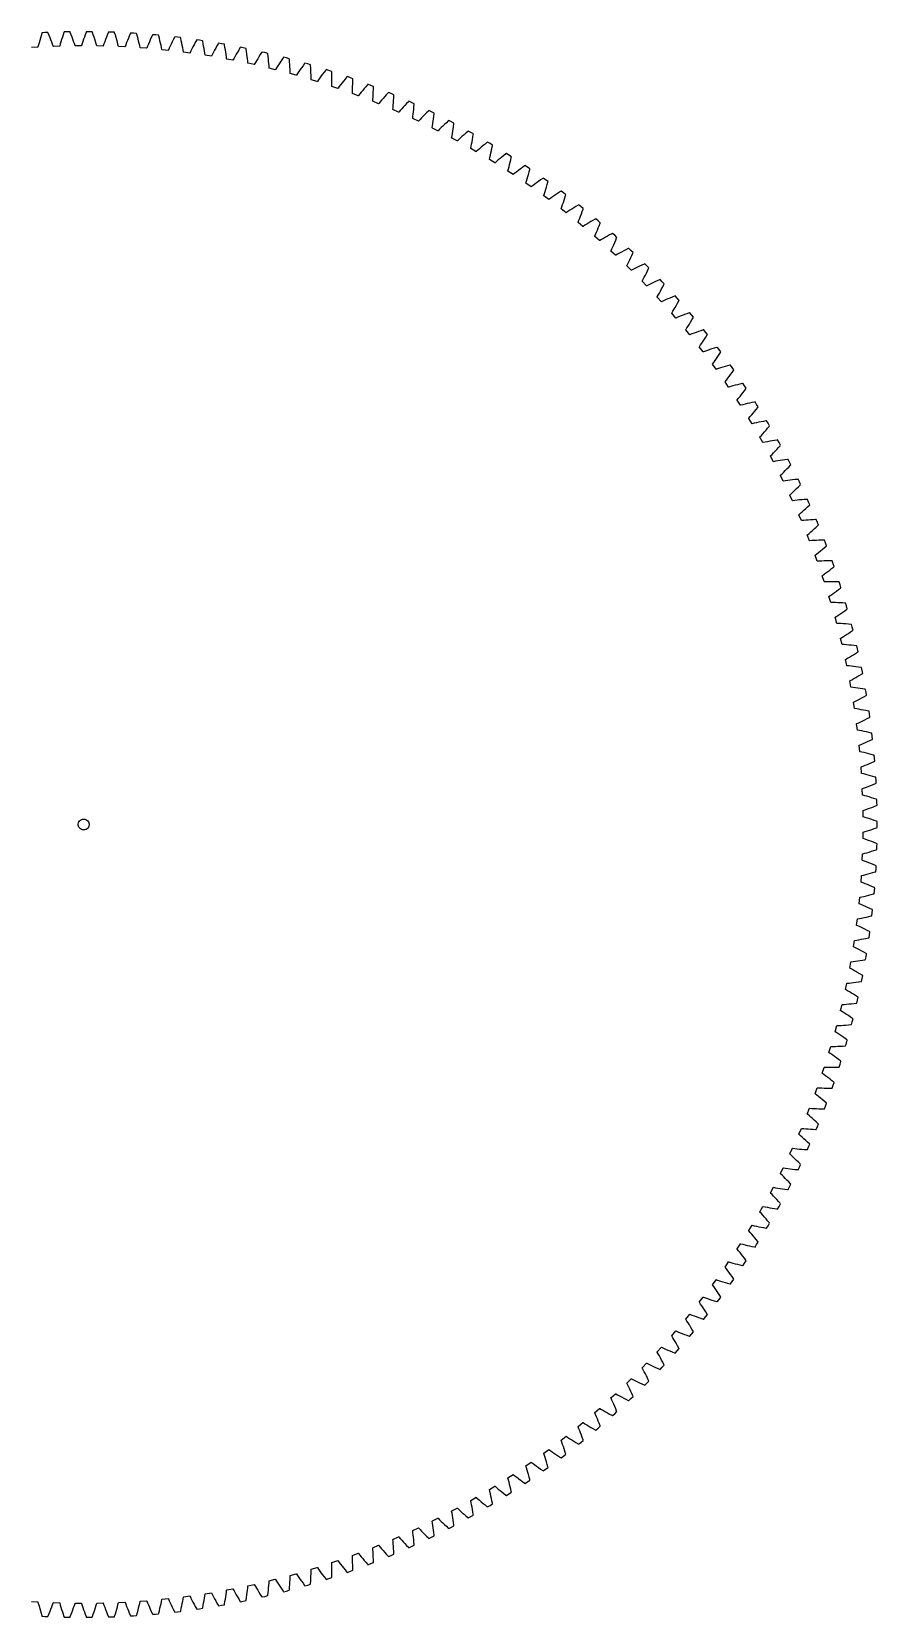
# Model space of a CAD drawing. Extents: x -21 to 595, y -289 to 289.
# Drawn here: x 287 to 595, y -289 to 289 of the extents above; entities that cross this region are included whole.
import ezdxf

# ---------------------------------------------------------------- set-up
doc = ezdxf.new("R2010")
doc.units = 0
doc.header["$MEASUREMENT"] = 0
doc.layers.add('OpenJsCad', color=7, linetype='CONTINUOUS')

msp = doc.modelspace()

# ---------------------------------------------------------------- linework, layer by layer
at = {"layer": 'OpenJsCad'}
msp.add_lwpolyline([(286.62, -283.25), (288.89, -283.39), (288.91, -283.42), (288.93, -283.47), (289.12, -284.21), (289.33, -285), (289.55, -285.82), (289.79, -286.66), (290.04, -287.51), (290.31, -288.39), (290.38, -288.61), (291.46, -288.68), (292.54, -288.72), (292.64, -288.5), (292.99, -287.66), (293.32, -286.83), (293.64, -286.02), (293.94, -285.23), (294.22, -284.46), (294.48, -283.74), (294.51, -283.69), (294.53, -283.67), (296.81, -283.75), (296.83, -283.77), (296.85, -283.82), (297.06, -284.56), (297.29, -285.35), (297.54, -286.16), (297.8, -286.98), (298.07, -287.83), (298.36, -288.7), (298.44, -288.92), (299.52, -288.96), (300.61, -288.97), (300.7, -288.75), (301.02, -287.89), (301.33, -287.06), (301.63, -286.24), (301.91, -285.44), (302.17, -284.67), (302.41, -283.94), (302.43, -283.89), (302.46, -283.87), (304.73, -283.88), (304.76, -283.91), (304.78, -283.96), (305.01, -284.69), (305.26, -285.47), (305.53, -286.27), (305.81, -287.09), (306.11, -287.93), (306.43, -288.79), (306.51, -289.01), (307.6, -289.02), (308.68, -289), (308.76, -288.77), (309.06, -287.91), (309.35, -287.07), (309.62, -286.24), (309.88, -285.43), (310.12, -284.65), (310.34, -283.92), (310.36, -283.87), (310.38, -283.84), (312.66, -283.8), (312.69, -283.82), (312.71, -283.87), (312.96, -284.59), (313.23, -285.36), (313.52, -286.16), (313.83, -286.97), (314.15, -287.8), (314.49, -288.65), (314.58, -288.87), (315.66, -288.85), (316.75, -288.8), (316.82, -288.57), (317.1, -287.7), (317.36, -286.85), (317.61, -286.02), (317.85, -285.2), (318.07, -284.41), (318.26, -283.67), (318.29, -283.62), (318.31, -283.6), (320.58, -283.49), (320.61, -283.51), (320.63, -283.56), (320.9, -284.27), (321.2, -285.04), (321.51, -285.82), (321.84, -286.63), (322.18, -287.45), (322.55, -288.29), (322.64, -288.51), (323.73, -288.46), (324.81, -288.37), (324.87, -288.15), (325.13, -287.27), (325.37, -286.41), (325.59, -285.57), (325.8, -284.75), (326, -283.95), (326.18, -283.21), (326.2, -283.16), (326.22, -283.13), (328.49, -282.96), (328.52, -282.98), (328.54, -283.03), (328.83, -283.73), (329.15, -284.49), (329.49, -285.27), (329.84, -286.06), (330.2, -286.88), (330.59, -287.71), (330.69, -287.92), (331.77, -287.84), (332.85, -287.72), (332.91, -287.5), (333.14, -286.61), (333.36, -285.74), (333.56, -284.9), (333.75, -284.07), (333.92, -283.27), (334.08, -282.52), (334.1, -282.47), (334.12, -282.45), (336.38, -282.21), (336.41, -282.23), (336.44, -282.27), (336.75, -282.97), (337.09, -283.72), (337.44, -284.49), (337.81, -285.27), (338.2, -286.08), (338.61, -286.9), (338.72, -287.11), (339.8, -286.99), (340.87, -286.85), (340.93, -286.62), (341.13, -285.73), (341.32, -284.86), (341.5, -284.01), (341.67, -283.18), (341.82, -282.37), (341.96, -281.62), (341.97, -281.57), (341.99, -281.54), (344.25, -281.24), (344.28, -281.26), (344.31, -281.3), (344.64, -281.99), (345, -282.73), (345.37, -283.49), (345.77, -284.26), (346.18, -285.05), (346.61, -285.86), (346.72, -286.07), (347.8, -285.92), (348.87, -285.75), (348.92, -285.52), (349.1, -284.62), (349.26, -283.75), (349.42, -282.89), (349.56, -282.06), (349.69, -281.25), (349.81, -280.49), (349.82, -280.44), (349.84, -280.41), (352.09, -280.05), (352.12, -280.07), (352.15, -280.11), (352.49, -280.79), (352.87, -281.52), (353.27, -282.27), (353.69, -283.03), (354.12, -283.81), (354.58, -284.6), (354.7, -284.81), (355.77, -284.63), (356.83, -284.43), (356.87, -284.2), (357.03, -283.3), (357.17, -282.42), (357.3, -281.56), (357.42, -280.72), (357.53, -279.91), (357.62, -279.15), (357.63, -279.09), (357.65, -279.07), (359.89, -278.64), (359.92, -278.66), (359.95, -278.7), (360.32, -279.37), (360.72, -280.09), (361.14, -280.83), (361.57, -281.58), (362.03, -282.34), (362.5, -283.13), (362.63, -283.33), (363.69, -283.12), (364.75, -282.89), (364.79, -282.66), (364.92, -281.75), (365.04, -280.87), (365.14, -280), (365.24, -279.16), (365.32, -278.35), (365.39, -277.58), (365.41, -277.53), (365.43, -277.5), (367.65, -277.02), (367.68, -277.03), (367.71, -277.08), (368.1, -277.74), (368.52, -278.44), (368.95, -279.16), (369.41, -279.9), (369.89, -280.66), (370.39, -281.43), (370.52, -281.62), (371.58, -281.39), (372.63, -281.13), (372.66, -280.89), (372.76, -279.98), (372.85, -279.1), (372.94, -278.23), (373.01, -277.39), (373.07, -276.57), (373.12, -275.81), (373.13, -275.75), (373.15, -275.73), (375.36, -275.17), (375.39, -275.19), (375.42, -275.23), (375.83, -275.88), (376.27, -276.58), (376.72, -277.29), (377.2, -278.01), (377.7, -278.75), (378.22, -279.51), (378.35, -279.7), (379.41, -279.44), (380.45, -279.14), (380.48, -278.91), (380.55, -278), (380.62, -277.11), (380.68, -276.24), (380.73, -275.4), (380.77, -274.58), (380.8, -273.81), (380.81, -273.76), (380.82, -273.73), (383.02, -273.12), (383.05, -273.13), (383.08, -273.17), (383.5, -273.81), (383.96, -274.5), (384.44, -275.19), (384.94, -275.9), (385.46, -276.63), (386, -277.37), (386.14, -277.56), (387.18, -277.27), (388.22, -276.95), (388.23, -276.71), (388.29, -275.8), (388.33, -274.91), (388.36, -274.04), (388.39, -273.19), (388.4, -272.37), (388.41, -271.61), (388.42, -271.55), (388.44, -271.52), (390.61, -270.85), (390.64, -270.87), (390.68, -270.9), (391.12, -271.53), (391.59, -272.2), (392.09, -272.88), (392.61, -273.58), (393.15, -274.29), (393.71, -275.02), (393.85, -275.2), (394.89, -274.88), (395.92, -274.53), (395.93, -274.29), (395.95, -273.38), (395.97, -272.49), (395.98, -271.62), (395.98, -270.77), (395.98, -269.95), (395.96, -269.19), (395.97, -269.13), (395.99, -269.1), (398.14, -268.37), (398.17, -268.38), (398.21, -268.42), (398.67, -269.04), (399.16, -269.69), (399.68, -270.36), (400.22, -271.04), (400.77, -271.74), (401.35, -272.45), (401.5, -272.63), (402.53, -272.28), (403.55, -271.9), (403.55, -271.66), (403.55, -270.75), (403.55, -269.86), (403.53, -268.99), (403.51, -268.14), (403.48, -267.32), (403.44, -266.56), (403.45, -266.5), (403.46, -266.47), (405.6, -265.68), (405.63, -265.69), (405.67, -265.73), (406.14, -266.33), (406.66, -266.97), (407.19, -267.63), (407.75, -268.29), (408.32, -268.97), (408.92, -269.67), (409.08, -269.84), (410.1, -269.47), (411.1, -269.06), (411.1, -268.82), (411.07, -267.91), (411.04, -267.02), (411, -266.15), (410.96, -265.3), (410.9, -264.48), (410.85, -263.72), (410.85, -263.67), (410.87, -263.64), (412.98, -262.78), (413.01, -262.8), (413.05, -262.83), (413.54, -263.42), (414.07, -264.05), (414.62, -264.69), (415.2, -265.34), (415.79, -266), (416.41, -266.68), (416.57, -266.85), (417.58, -266.44), (418.57, -266.01), (418.56, -265.77), (418.51, -264.86), (418.46, -263.97), (418.39, -263.1), (418.32, -262.26), (418.25, -261.44), (418.17, -260.68), (418.17, -260.63), (418.19, -260.6), (420.27, -259.68), (420.3, -259.7), (420.34, -259.73), (420.85, -260.3), (421.4, -260.91), (421.97, -261.54), (422.56, -262.17), (423.18, -262.82), (423.82, -263.48), (423.98, -263.65), (424.98, -263.21), (425.96, -262.75), (425.94, -262.51), (425.86, -261.6), (425.78, -260.71), (425.7, -259.85), (425.6, -259.01), (425.5, -258.19), (425.41, -257.43), (425.41, -257.38), (425.42, -257.35), (427.48, -256.38), (427.51, -256.39), (427.55, -256.42), (428.07, -256.98), (428.64, -257.58), (429.23, -258.19), (429.84, -258.8), (430.47, -259.43), (431.13, -260.07), (431.3, -260.24), (432.28, -259.77), (433.25, -259.29), (433.22, -259.05), (433.12, -258.14), (433.02, -257.25), (432.9, -256.39), (432.79, -255.56), (432.67, -254.74), (432.55, -253.99), (432.55, -253.93), (432.56, -253.9), (434.59, -252.88), (434.62, -252.89), (434.66, -252.92), (435.2, -253.46), (435.78, -254.04), (436.39, -254.63), (437.02, -255.23), (437.67, -255.85), (438.34, -256.47), (438.51, -256.62), (439.48, -256.14), (440.44, -255.62), (440.41, -255.39), (440.28, -254.48), (440.15, -253.6), (440.01, -252.74), (439.87, -251.9), (439.73, -251.1), (439.59, -250.34), (439.59, -250.29), (439.6, -250.26), (441.6, -249.18), (441.63, -249.18), (441.68, -249.22), (442.23, -249.74), (442.83, -250.31), (443.45, -250.88), (444.09, -251.46), (444.76, -252.06), (445.45, -252.66), (445.63, -252.81), (446.58, -252.3), (447.52, -251.75), (447.48, -251.52), (447.33, -250.62), (447.18, -249.74), (447.02, -248.89), (446.85, -248.06), (446.69, -247.25), (446.53, -246.5), (446.52, -246.45), (446.53, -246.42), (448.5, -245.28), (448.54, -245.29), (448.58, -245.32), (449.15, -245.83), (449.76, -246.38), (450.4, -246.93), (451.06, -247.5), (451.74, -248.07), (452.45, -248.66), (452.63, -248.8), (453.57, -248.26), (454.5, -247.69), (454.45, -247.46), (454.28, -246.56), (454.1, -245.69), (453.91, -244.84), (453.73, -244.02), (453.54, -243.22), (453.36, -242.47), (453.35, -242.42), (453.36, -242.39), (455.3, -241.19), (455.33, -241.2), (455.38, -241.23), (455.96, -241.73), (456.59, -242.26), (457.24, -242.79), (457.91, -243.34), (458.61, -243.9), (459.33, -244.46), (459.52, -244.6), (460.45, -244.03), (461.35, -243.44), (461.3, -243.21), (461.1, -242.31), (460.9, -241.45), (460.69, -240.6), (460.48, -239.78), (460.27, -238.99), (460.07, -238.25), (460.06, -238.2), (460.07, -238.17), (461.97, -236.92), (462.01, -236.93), (462.05, -236.95), (462.65, -237.43), (463.29, -237.95), (463.96, -238.46), (464.65, -238.99), (465.36, -239.53), (466.1, -240.07), (466.29, -240.21), (467.2, -239.61), (468.09, -238.99), (468.03, -238.76), (467.81, -237.88), (467.58, -237.02), (467.35, -236.18), (467.12, -235.37), (466.88, -234.58), (466.66, -233.85), (466.65, -233.79), (466.66, -233.76), (468.53, -232.46), (468.56, -232.47), (468.61, -232.49), (469.22, -232.96), (469.87, -233.45), (470.55, -233.95), (471.26, -234.46), (471.99, -234.97), (472.74, -235.49), (472.93, -235.63), (473.83, -235.01), (474.7, -234.36), (474.64, -234.14), (474.39, -233.26), (474.13, -232.4), (473.88, -231.57), (473.62, -230.76), (473.37, -229.98), (473.13, -229.26), (473.12, -229.2), (473.12, -229.17), (474.96, -227.82), (474.99, -227.82), (475.04, -227.85), (475.66, -228.3), (476.33, -228.77), (477.02, -229.25), (477.74, -229.74), (478.48, -230.23), (479.25, -230.73), (479.45, -230.86), (480.32, -230.22), (481.18, -229.55), (481.11, -229.32), (480.83, -228.45), (480.56, -227.6), (480.28, -226.78), (480, -225.98), (479.73, -225.21), (479.46, -224.49), (479.45, -224.44), (479.46, -224.4), (481.25, -223), (481.28, -223), (481.33, -223.03), (481.96, -223.46), (482.65, -223.91), (483.36, -224.38), (484.09, -224.84), (484.84, -225.32), (485.62, -225.8), (485.83, -225.92), (486.68, -225.25), (487.52, -224.56), (487.44, -224.33), (487.14, -223.47), (486.84, -222.63), (486.54, -221.81), (486.24, -221.02), (485.95, -220.26), (485.66, -219.55), (485.65, -219.49), (485.65, -219.46), (487.41, -218.01), (487.44, -218.01), (487.49, -218.03), (488.14, -218.45), (488.83, -218.88), (489.55, -219.32), (490.3, -219.77), (491.07, -220.22), (491.86, -220.68), (492.06, -220.8), (492.9, -220.1), (493.72, -219.39), (493.64, -219.17), (493.31, -218.31), (492.99, -217.48), (492.67, -216.67), (492.35, -215.89), (492.03, -215.13), (491.72, -214.43), (491.71, -214.38), (491.71, -214.35), (493.42, -212.85), (493.46, -212.85), (493.51, -212.87), (494.16, -213.26), (494.87, -213.68), (495.6, -214.1), (496.36, -214.53), (497.14, -214.96), (497.95, -215.39), (498.16, -215.5), (498.97, -214.79), (499.77, -214.05), (499.68, -213.83), (499.33, -212.98), (498.99, -212.16), (498.64, -211.37), (498.3, -210.59), (497.96, -209.84), (497.64, -209.15), (497.62, -209.1), (497.62, -209.07), (499.29, -207.52), (499.33, -207.52), (499.38, -207.54), (500.04, -207.91), (500.76, -208.31), (501.51, -208.71), (502.28, -209.12), (503.07, -209.53), (503.89, -209.94), (504.1, -210.04), (504.9, -209.3), (505.67, -208.54), (505.58, -208.33), (505.21, -207.49), (504.84, -206.68), (504.47, -205.89), (504.11, -205.13), (503.74, -204.39), (503.4, -203.71), (503.39, -203.66), (503.39, -203.62), (505.01, -202.03), (505.05, -202.03), (505.1, -202.05), (505.77, -202.4), (506.5, -202.78), (507.26, -203.16), (508.04, -203.54), (508.84, -203.93), (509.67, -204.32), (509.89, -204.42), (510.66, -203.66), (511.42, -202.88), (511.32, -202.66), (510.92, -201.84), (510.53, -201.04), (510.14, -200.26), (509.76, -199.51), (509.37, -198.78), (509.01, -198.1), (508.99, -198.05), (508.99, -198.02), (510.58, -196.38), (510.61, -196.38), (510.66, -196.4), (511.35, -196.74), (512.09, -197.09), (512.85, -197.45), (513.64, -197.81), (514.46, -198.17), (515.3, -198.54), (515.51, -198.63), (516.27, -197.85), (517, -197.05), (516.89, -196.84), (516.48, -196.02), (516.06, -195.23), (515.65, -194.47), (515.25, -193.73), (514.85, -193.01), (514.46, -192.35), (514.45, -192.3), (514.44, -192.26), (515.98, -190.58), (516.01, -190.58), (516.06, -190.59), (516.76, -190.91), (517.51, -191.25), (518.29, -191.59), (519.09, -191.92), (519.91, -192.27), (520.76, -192.61), (520.98, -192.69), (521.71, -191.89), (522.42, -191.07), (522.31, -190.86), (521.87, -190.06), (521.43, -189.28), (521, -188.53), (520.57, -187.8), (520.15, -187.09), (519.75, -186.44), (519.73, -186.39), (519.73, -186.36), (521.22, -184.63), (521.25, -184.63), (521.3, -184.64), (522.01, -184.94), (522.77, -185.26), (523.55, -185.57), (524.36, -185.89), (525.19, -186.21), (526.05, -186.52), (526.27, -186.6), (526.98, -185.78), (527.67, -184.94), (527.55, -184.74), (527.09, -183.95), (526.63, -183.18), (526.18, -182.44), (525.73, -181.72), (525.29, -181.03), (524.88, -180.39), (524.85, -180.34), (524.85, -180.3), (526.29, -178.54), (526.32, -178.54), (526.38, -178.55), (527.09, -178.83), (527.86, -179.12), (528.65, -179.41), (529.47, -179.71), (530.31, -180), (531.18, -180.29), (531.4, -180.37), (532.08, -179.53), (532.75, -178.67), (532.62, -178.47), (532.14, -177.69), (531.66, -176.94), (531.19, -176.21), (530.72, -175.5), (530.26, -174.82), (529.83, -174.19), (529.8, -174.14), (529.8, -174.11), (531.19, -172.31), (531.22, -172.3), (531.27, -172.31), (531.99, -172.57), (532.77, -172.84), (533.57, -173.11), (534.4, -173.39), (535.25, -173.66), (536.12, -173.93), (536.35, -173.99), (537.01, -173.13), (537.65, -172.26), (537.52, -172.06), (537.01, -171.29), (536.51, -170.56), (536.02, -169.84), (535.53, -169.15), (535.06, -168.48), (534.6, -167.86), (534.58, -167.82), (534.57, -167.78), (535.91, -165.94), (535.95, -165.93), (536, -165.94), (536.73, -166.18), (537.51, -166.43), (538.32, -166.68), (539.15, -166.93), (540.01, -167.18), (540.89, -167.42), (541.12, -167.48), (541.75, -166.6), (542.37, -165.71), (542.23, -165.51), (541.71, -164.77), (541.19, -164.04), (540.67, -163.34), (540.17, -162.66), (539.67, -162.01), (539.2, -161.4), (539.17, -161.36), (539.17, -161.32), (540.46, -159.44), (540.49, -159.44), (540.54, -159.45), (541.28, -159.66), (542.06, -159.89), (542.88, -160.12), (543.72, -160.34), (544.58, -160.56), (545.47, -160.79), (545.7, -160.84), (546.31, -159.94), (546.9, -159.03), (546.76, -158.84), (546.21, -158.11), (545.67, -157.4), (545.14, -156.71), (544.62, -156.05), (544.1, -155.41), (543.62, -154.82), (543.59, -154.77), (543.58, -154.74), (544.82, -152.82), (544.85, -152.82), (544.9, -152.82), (545.64, -153.02), (546.44, -153.23), (547.26, -153.43), (548.1, -153.63), (548.97, -153.83), (549.87, -154.02), (550.1, -154.07), (550.68, -153.16), (551.25, -152.23), (551.1, -152.05), (550.54, -151.33), (549.98, -150.63), (549.42, -149.96), (548.88, -149.31), (548.35, -148.69), (547.85, -148.11), (547.82, -148.07), (547.81, -148.03), (548.99, -146.08), (549.02, -146.08), (549.08, -146.08), (549.82, -146.26), (550.62, -146.44), (551.45, -146.62), (552.3, -146.8), (553.17, -146.97), (554.07, -147.14), (554.3, -147.18), (554.87, -146.26), (555.4, -145.31), (555.25, -145.13), (554.66, -144.43), (554.09, -143.75), (553.52, -143.09), (552.96, -142.46), (552.41, -141.85), (551.89, -141.29), (551.86, -141.24), (551.85, -141.21), (552.97, -139.23), (553.01, -139.22), (553.06, -139.23), (553.81, -139.38), (554.61, -139.54), (555.45, -139.7), (556.3, -139.85), (557.18, -140), (558.08, -140.15), (558.32, -140.18), (558.85, -139.24), (559.36, -138.28), (559.21, -138.1), (558.6, -137.42), (558, -136.76), (557.42, -136.12), (556.84, -135.5), (556.27, -134.9), (555.74, -134.36), (555.71, -134.31), (555.7, -134.28), (556.77, -132.27), (556.8, -132.26), (556.85, -132.26), (557.6, -132.4), (558.41, -132.53), (559.25, -132.67), (560.11, -132.8), (560.99, -132.92), (561.9, -133.04), (562.13, -133.07), (562.64, -132.11), (563.12, -131.14), (562.96, -130.97), (562.34, -130.3), (561.72, -129.65), (561.12, -129.03), (560.52, -128.43), (559.94, -127.85), (559.39, -127.32), (559.36, -127.28), (559.35, -127.24), (560.36, -125.2), (560.39, -125.19), (560.45, -125.19), (561.2, -125.31), (562.02, -125.42), (562.85, -125.53), (563.72, -125.64), (564.6, -125.74), (565.51, -125.83), (565.75, -125.86), (566.23, -124.88), (566.69, -123.9), (566.52, -123.73), (565.88, -123.08), (565.24, -122.45), (564.62, -121.85), (564.01, -121.26), (563.41, -120.7), (562.85, -120.18), (562.81, -120.14), (562.8, -120.11), (563.76, -118.04), (563.79, -118.03), (563.84, -118.03), (564.6, -118.12), (565.42, -118.21), (566.26, -118.3), (567.12, -118.38), (568.01, -118.46), (568.93, -118.53), (569.16, -118.54), (569.62, -117.56), (570.04, -116.56), (569.87, -116.4), (569.21, -115.76), (568.56, -115.15), (567.92, -114.57), (567.29, -114), (566.68, -113.45), (566.1, -112.95), (566.07, -112.91), (566.06, -112.88), (566.95, -110.79), (566.98, -110.77), (567.04, -110.77), (567.8, -110.84), (568.62, -110.91), (569.46, -110.98), (570.33, -111.03), (571.22, -111.08), (572.13, -111.13), (572.37, -111.14), (572.79, -110.14), (573.19, -109.13), (573.02, -108.97), (572.34, -108.36), (571.67, -107.77), (571.02, -107.2), (570.38, -106.65), (569.75, -106.12), (569.15, -105.63), (569.12, -105.59), (569.11, -105.56), (569.94, -103.45), (569.97, -103.43), (570.03, -103.43), (570.79, -103.48), (571.61, -103.52), (572.46, -103.56), (573.32, -103.6), (574.22, -103.62), (575.13, -103.64), (575.37, -103.64), (575.77, -102.63), (576.14, -101.62), (575.96, -101.46), (575.26, -100.87), (574.58, -100.29), (573.91, -99.74), (573.25, -99.21), (572.61, -98.7), (572, -98.23), (571.96, -98.19), (571.95, -98.16), (572.73, -96.02), (572.76, -96.01), (572.81, -96), (573.58, -96.03), (574.4, -96.06), (575.24, -96.07), (576.11, -96.08), (577, -96.08), (577.92, -96.07), (578.16, -96.07), (578.53, -95.05), (578.87, -94.02), (578.69, -93.87), (577.97, -93.3), (577.27, -92.74), (576.59, -92.21), (575.92, -91.7), (575.26, -91.21), (574.64, -90.76), (574.6, -90.72), (574.59, -90.69), (575.31, -88.53), (575.34, -88.51), (575.39, -88.5), (576.15, -88.51), (576.98, -88.51), (577.82, -88.51), (578.69, -88.49), (579.58, -88.47), (580.5, -88.43), (580.73, -88.42), (581.07, -87.39), (581.39, -86.35), (581.2, -86.21), (580.47, -85.65), (579.76, -85.12), (579.06, -84.61), (578.37, -84.11), (577.7, -83.64), (577.07, -83.21), (577.03, -83.17), (577.01, -83.14), (577.67, -80.96), (577.7, -80.94), (577.75, -80.94), (578.52, -80.92), (579.34, -80.9), (580.19, -80.87), (581.05, -80.83), (581.94, -80.78), (582.86, -80.72), (583.09, -80.71), (583.41, -79.67), (583.69, -78.62), (583.5, -78.48), (582.76, -77.95), (582.03, -77.43), (581.31, -76.94), (580.61, -76.47), (579.93, -76.01), (579.29, -75.59), (579.25, -75.56), (579.23, -75.53), (579.83, -73.33), (579.86, -73.32), (579.91, -73.31), (580.67, -73.27), (581.49, -73.22), (582.34, -73.17), (583.2, -73.11), (584.09, -73.03), (585, -72.95), (585.24, -72.92), (585.52, -71.88), (585.78, -70.82), (585.58, -70.69), (584.83, -70.18), (584.08, -69.68), (583.35, -69.21), (582.64, -68.76), (581.94, -68.32), (581.29, -67.92), (581.25, -67.89), (581.23, -67.86), (581.77, -65.65), (581.8, -65.63), (581.85, -65.62), (582.61, -65.56), (583.43, -65.49), (584.27, -65.41), (585.14, -65.33), (586.02, -65.23), (586.93, -65.12), (587.17, -65.09), (587.42, -64.03), (587.65, -62.97), (587.45, -62.84), (586.68, -62.35), (585.92, -61.88), (585.18, -61.43), (584.45, -60.99), (583.74, -60.58), (583.08, -60.2), (583.04, -60.16), (583.02, -60.14), (583.49, -57.91), (583.52, -57.89), (583.57, -57.88), (584.33, -57.8), (585.15, -57.71), (585.99, -57.61), (586.85, -57.5), (587.73, -57.37), (588.64, -57.24), (588.87, -57.2), (589.1, -56.14), (589.29, -55.07), (589.09, -54.95), (588.31, -54.48), (587.54, -54.03), (586.78, -53.6), (586.05, -53.18), (585.33, -52.79), (584.65, -52.43), (584.61, -52.39), (584.59, -52.37), (585, -50.13), (585.03, -50.11), (585.08, -50.09), (585.84, -49.99), (586.65, -49.88), (587.49, -49.76), (588.35, -49.62), (589.23, -49.47), (590.13, -49.31), (590.36, -49.27), (590.56, -48.2), (590.72, -47.13), (590.52, -47.01), (589.72, -46.56), (588.94, -46.13), (588.17, -45.72), (587.42, -45.33), (586.69, -44.96), (586.01, -44.61), (585.96, -44.58), (585.94, -44.56), (586.29, -42.3), (586.32, -42.28), (586.37, -42.27), (587.13, -42.15), (587.94, -42.01), (588.77, -41.86), (589.62, -41.7), (590.5, -41.53), (591.39, -41.35), (591.62, -41.3), (591.79, -40.22), (591.93, -39.15), (591.72, -39.04), (590.91, -38.61), (590.11, -38.2), (589.34, -37.82), (588.58, -37.44), (587.84, -37.09), (587.14, -36.77), (587.1, -36.74), (587.08, -36.71), (587.36, -34.45), (587.39, -34.43), (587.44, -34.41), (588.19, -34.27), (589, -34.11), (589.83, -33.94), (590.68, -33.76), (591.55, -33.56), (592.44, -33.35), (592.67, -33.29), (592.8, -32.22), (592.91, -31.14), (592.7, -31.03), (591.87, -30.63), (591.07, -30.24), (590.28, -29.88), (589.51, -29.53), (588.76, -29.19), (588.06, -28.89), (588.01, -28.86), (587.99, -28.84), (588.22, -26.57), (588.24, -26.55), (588.29, -26.53), (589.04, -26.37), (589.84, -26.19), (590.66, -25.99), (591.51, -25.78), (592.37, -25.56), (593.26, -25.33), (593.48, -25.26), (593.59, -24.19), (593.66, -23.1), (593.45, -23), (592.62, -22.62), (591.8, -22.26), (591.01, -21.92), (590.23, -21.59), (589.47, -21.28), (588.76, -20.99), (588.71, -20.96), (588.69, -20.94), (588.85, -18.67), (588.87, -18.64), (588.92, -18.62), (589.67, -18.44), (590.46, -18.24), (591.28, -18.02), (592.12, -17.79), (592.97, -17.54), (593.85, -17.29), (594.08, -17.22), (594.15, -16.13), (594.2, -15.05), (593.98, -14.96), (593.14, -14.6), (592.31, -14.26), (591.51, -13.94), (590.72, -13.63), (589.95, -13.34), (589.23, -13.08), (589.19, -13.05), (589.16, -13.03), (589.26, -10.75), (589.28, -10.73), (589.33, -10.71), (590.07, -10.5), (590.86, -10.28), (591.67, -10.04), (592.5, -9.78), (593.35, -9.51), (594.22, -9.23), (594.44, -9.15), (594.49, -8.07), (594.51, -6.99), (594.29, -6.9), (593.43, -6.57), (592.6, -6.25), (591.78, -5.95), (590.99, -5.66), (590.21, -5.39), (589.49, -5.15), (589.44, -5.13), (589.42, -5.1), (589.45, -2.83), (589.47, -2.8), (589.52, -2.78), (590.25, -2.55), (591.04, -2.31), (591.84, -2.04), (592.66, -1.77), (593.5, -1.47), (594.37, -1.17), (594.59, -1.09), (594.6, 0), (594.59, 1.09), (594.37, 1.17), (593.5, 1.47), (592.66, 1.77), (591.84, 2.04), (591.04, 2.31), (590.25, 2.55), (589.52, 2.78), (589.47, 2.8), (589.45, 2.83), (589.42, 5.1), (589.44, 5.13), (589.49, 5.15), (590.21, 5.39), (590.99, 5.66), (591.78, 5.95), (592.6, 6.25), (593.43, 6.57), (594.29, 6.9), (594.51, 6.99), (594.49, 8.07), (594.44, 9.15), (594.22, 9.23), (593.35, 9.51), (592.5, 9.78), (591.67, 10.04), (590.86, 10.28), (590.07, 10.5), (589.33, 10.71), (589.28, 10.73), (589.26, 10.75), (589.16, 13.03), (589.19, 13.05), (589.23, 13.08), (589.95, 13.34), (590.72, 13.63), (591.51, 13.94), (592.31, 14.26), (593.14, 14.6), (593.98, 14.96), (594.2, 15.05), (594.15, 16.13), (594.08, 17.22), (593.85, 17.29), (592.97, 17.54), (592.12, 17.79), (591.28, 18.02), (590.46, 18.24), (589.67, 18.44), (588.92, 18.62), (588.87, 18.64), (588.85, 18.67), (588.69, 20.94), (588.71, 20.96), (588.76, 20.99), (589.47, 21.28), (590.23, 21.59), (591.01, 21.92), (591.8, 22.26), (592.62, 22.62), (593.45, 23), (593.66, 23.1), (593.59, 24.19), (593.48, 25.26), (593.26, 25.33), (592.37, 25.56), (591.51, 25.78), (590.66, 25.99), (589.84, 26.19), (589.04, 26.37), (588.29, 26.53), (588.24, 26.55), (588.22, 26.57), (587.99, 28.84), (588.01, 28.86), (588.06, 28.89), (588.76, 29.19), (589.51, 29.53), (590.28, 29.88), (591.07, 30.24), (591.87, 30.63), (592.7, 31.03), (592.91, 31.14), (592.8, 32.22), (592.67, 33.29), (592.44, 33.35), (591.55, 33.56), (590.68, 33.76), (589.83, 33.94), (589, 34.11), (588.19, 34.27), (587.44, 34.41), (587.39, 34.43), (587.36, 34.45), (587.08, 36.71), (587.1, 36.74), (587.14, 36.77), (587.84, 37.09), (588.58, 37.44), (589.34, 37.82), (590.11, 38.2), (590.91, 38.61), (591.72, 39.04), (591.93, 39.15), (591.79, 40.22), (591.62, 41.3), (591.39, 41.35), (590.5, 41.53), (589.62, 41.7), (588.77, 41.86), (587.94, 42.01), (587.13, 42.15), (586.37, 42.27), (586.32, 42.28), (586.29, 42.3), (585.94, 44.56), (585.96, 44.58), (586.01, 44.61), (586.69, 44.96), (587.42, 45.33), (588.17, 45.72), (588.94, 46.13), (589.72, 46.56), (590.52, 47.01), (590.72, 47.13), (590.56, 48.2), (590.36, 49.27), (590.13, 49.31), (589.23, 49.47), (588.35, 49.62), (587.49, 49.76), (586.65, 49.88), (585.84, 49.99), (585.08, 50.09), (585.03, 50.11), (585, 50.13), (584.59, 52.37), (584.61, 52.39), (584.65, 52.43), (585.33, 52.79), (586.05, 53.18), (586.78, 53.6), (587.54, 54.03), (588.31, 54.48), (589.09, 54.95), (589.29, 55.07), (589.1, 56.14), (588.87, 57.2), (588.64, 57.24), (587.73, 57.37), (586.85, 57.5), (585.99, 57.61), (585.15, 57.71), (584.33, 57.8), (583.57, 57.88), (583.52, 57.89), (583.49, 57.91), (583.02, 60.14), (583.04, 60.16), (583.08, 60.2), (583.74, 60.58), (584.45, 60.99), (585.18, 61.43), (585.92, 61.88), (586.68, 62.35), (587.45, 62.84), (587.65, 62.97), (587.42, 64.03), (587.17, 65.09), (586.93, 65.12), (586.02, 65.23), (585.14, 65.33), (584.27, 65.41), (583.43, 65.49), (582.61, 65.56), (581.85, 65.62), (581.8, 65.63), (581.77, 65.65), (581.23, 67.86), (581.25, 67.89), (581.29, 67.92), (581.94, 68.32), (582.64, 68.76), (583.35, 69.21), (584.08, 69.68), (584.83, 70.18), (585.58, 70.69), (585.78, 70.82), (585.52, 71.88), (585.24, 72.92), (585, 72.95), (584.09, 73.03), (583.2, 73.11), (582.34, 73.17), (581.49, 73.22), (580.67, 73.27), (579.91, 73.31), (579.86, 73.32), (579.83, 73.33), (579.23, 75.53), (579.25, 75.56), (579.29, 75.59), (579.93, 76.01), (580.61, 76.47), (581.31, 76.94), (582.03, 77.43), (582.76, 77.95), (583.5, 78.48), (583.69, 78.62), (583.41, 79.67), (583.09, 80.71), (582.86, 80.72), (581.94, 80.78), (581.05, 80.83), (580.19, 80.87), (579.34, 80.9), (578.52, 80.92), (577.75, 80.94), (577.7, 80.94), (577.67, 80.96), (577.01, 83.14), (577.03, 83.17), (577.07, 83.21), (577.7, 83.64), (578.37, 84.11), (579.06, 84.61), (579.76, 85.12), (580.47, 85.65), (581.2, 86.21), (581.39, 86.35), (581.07, 87.39), (580.73, 88.42), (580.5, 88.43), (579.58, 88.47), (578.69, 88.49), (577.82, 88.51), (576.98, 88.51), (576.15, 88.51), (575.39, 88.5), (575.34, 88.51), (575.31, 88.53), (574.59, 90.69), (574.6, 90.72), (574.64, 90.76), (575.26, 91.21), (575.92, 91.7), (576.59, 92.21), (577.27, 92.74), (577.97, 93.3), (578.69, 93.87), (578.87, 94.02), (578.53, 95.05), (578.16, 96.07), (577.92, 96.07), (577, 96.08), (576.11, 96.08), (575.24, 96.07), (574.4, 96.06), (573.58, 96.03), (572.81, 96), (572.76, 96.01), (572.73, 96.02), (571.95, 98.16), (571.96, 98.19), (572, 98.23), (572.61, 98.7), (573.25, 99.21), (573.91, 99.74), (574.58, 100.29), (575.26, 100.87), (575.96, 101.46), (576.14, 101.62), (575.77, 102.63), (575.37, 103.64), (575.13, 103.64), (574.22, 103.62), (573.32, 103.6), (572.46, 103.56), (571.61, 103.52), (570.79, 103.48), (570.03, 103.43), (569.97, 103.43), (569.94, 103.45), (569.11, 105.56), (569.12, 105.59), (569.15, 105.63), (569.75, 106.12), (570.38, 106.65), (571.02, 107.2), (571.67, 107.77), (572.34, 108.36), (573.02, 108.97), (573.19, 109.13), (572.79, 110.14), (572.37, 111.14), (572.13, 111.13), (571.22, 111.08), (570.33, 111.03), (569.46, 110.98), (568.62, 110.91), (567.8, 110.84), (567.04, 110.77), (566.98, 110.77), (566.95, 110.79), (566.06, 112.88), (566.07, 112.91), (566.1, 112.95), (566.68, 113.45), (567.29, 114), (567.92, 114.57), (568.56, 115.15), (569.21, 115.76), (569.87, 116.4), (570.04, 116.56), (569.62, 117.56), (569.16, 118.54), (568.93, 118.53), (568.01, 118.46), (567.12, 118.38), (566.26, 118.3), (565.42, 118.21), (564.6, 118.12), (563.84, 118.03), (563.79, 118.03), (563.76, 118.04), (562.8, 120.11), (562.81, 120.14), (562.85, 120.18), (563.41, 120.7), (564.01, 121.26), (564.62, 121.85), (565.24, 122.45), (565.88, 123.08), (566.52, 123.73), (566.69, 123.9), (566.23, 124.88), (565.75, 125.86), (565.51, 125.83), (564.6, 125.74), (563.72, 125.64), (562.85, 125.53), (562.02, 125.42), (561.2, 125.31), (560.45, 125.19), (560.39, 125.19), (560.36, 125.2), (559.35, 127.24), (559.36, 127.28), (559.39, 127.32), (559.94, 127.85), (560.52, 128.43), (561.12, 129.03), (561.72, 129.65), (562.34, 130.3), (562.96, 130.97), (563.12, 131.14), (562.64, 132.11), (562.13, 133.07), (561.9, 133.04), (560.99, 132.92), (560.11, 132.8), (559.25, 132.67), (558.41, 132.53), (557.6, 132.4), (556.85, 132.26), (556.8, 132.26), (556.77, 132.27), (555.7, 134.28), (555.71, 134.31), (555.74, 134.36), (556.27, 134.9), (556.84, 135.5), (557.42, 136.12), (558, 136.76), (558.6, 137.42), (559.21, 138.1), (559.36, 138.28), (558.85, 139.24), (558.32, 140.18), (558.08, 140.15), (557.18, 140), (556.3, 139.85), (555.45, 139.7), (554.61, 139.54), (553.81, 139.38), (553.06, 139.23), (553.01, 139.22), (552.97, 139.23), (551.85, 141.21), (551.86, 141.24), (551.89, 141.29), (552.41, 141.85), (552.96, 142.46), (553.52, 143.09), (554.09, 143.75), (554.66, 144.43), (555.25, 145.13), (555.4, 145.31), (554.87, 146.26), (554.3, 147.18), (554.07, 147.14), (553.17, 146.97), (552.3, 146.8), (551.45, 146.62), (550.62, 146.44), (549.82, 146.26), (549.08, 146.08), (549.02, 146.08), (548.99, 146.08), (547.81, 148.03), (547.82, 148.07), (547.85, 148.11), (548.35, 148.69), (548.88, 149.31), (549.42, 149.96), (549.98, 150.63), (550.54, 151.33), (551.1, 152.05), (551.25, 152.23), (550.68, 153.16), (550.1, 154.07), (549.87, 154.02), (548.97, 153.83), (548.1, 153.63), (547.26, 153.43), (546.44, 153.23), (545.64, 153.02), (544.9, 152.82), (544.85, 152.82), (544.82, 152.82), (543.58, 154.74), (543.59, 154.77), (543.62, 154.82), (544.1, 155.41), (544.62, 156.05), (545.14, 156.71), (545.67, 157.4), (546.21, 158.11), (546.76, 158.84), (546.9, 159.03), (546.31, 159.94), (545.7, 160.84), (545.47, 160.79), (544.58, 160.56), (543.72, 160.34), (542.88, 160.12), (542.06, 159.89), (541.28, 159.66), (540.54, 159.45), (540.49, 159.44), (540.46, 159.44), (539.17, 161.32), (539.17, 161.36), (539.2, 161.4), (539.67, 162.01), (540.17, 162.66), (540.67, 163.34), (541.19, 164.04), (541.71, 164.77), (542.23, 165.51), (542.37, 165.71), (541.75, 166.6), (541.12, 167.48), (540.89, 167.42), (540.01, 167.18), (539.15, 166.93), (538.32, 166.68), (537.51, 166.43), (536.73, 166.18), (536, 165.94), (535.95, 165.93), (535.91, 165.94), (534.57, 167.78), (534.58, 167.82), (534.6, 167.86), (535.06, 168.48), (535.53, 169.15), (536.02, 169.84), (536.51, 170.56), (537.01, 171.29), (537.52, 172.06), (537.65, 172.26), (537.01, 173.13), (536.35, 173.99), (536.12, 173.93), (535.25, 173.66), (534.4, 173.39), (533.57, 173.11), (532.77, 172.84), (531.99, 172.57), (531.27, 172.31), (531.22, 172.3), (531.19, 172.31), (529.8, 174.11), (529.8, 174.14), (529.83, 174.19), (530.26, 174.82), (530.72, 175.5), (531.19, 176.21), (531.66, 176.94), (532.14, 177.69), (532.62, 178.47), (532.75, 178.67), (532.08, 179.53), (531.4, 180.37), (531.18, 180.29), (530.31, 180), (529.47, 179.71), (528.65, 179.41), (527.86, 179.12), (527.09, 178.83), (526.38, 178.55), (526.32, 178.54), (526.29, 178.54), (524.85, 180.3), (524.85, 180.34), (524.88, 180.39), (525.29, 181.03), (525.73, 181.72), (526.18, 182.44), (526.63, 183.18), (527.09, 183.95), (527.55, 184.74), (527.67, 184.94), (526.98, 185.78), (526.27, 186.6), (526.05, 186.52), (525.19, 186.21), (524.36, 185.89), (523.55, 185.57), (522.77, 185.26), (522.01, 184.94), (521.3, 184.64), (521.25, 184.63), (521.22, 184.63), (519.73, 186.36), (519.73, 186.39), (519.75, 186.44), (520.15, 187.09), (520.57, 187.8), (521, 188.53), (521.43, 189.28), (521.87, 190.06), (522.31, 190.86), (522.42, 191.07), (521.71, 191.89), (520.98, 192.69), (520.76, 192.61), (519.91, 192.27), (519.09, 191.92), (518.29, 191.59), (517.51, 191.25), (516.76, 190.91), (516.06, 190.59), (516.01, 190.58), (515.98, 190.58), (514.44, 192.26), (514.45, 192.3), (514.46, 192.35), (514.85, 193.01), (515.25, 193.73), (515.65, 194.47), (516.06, 195.23), (516.48, 196.02), (516.89, 196.84), (517, 197.05), (516.27, 197.85), (515.51, 198.63), (515.3, 198.54), (514.46, 198.17), (513.64, 197.81), (512.85, 197.45), (512.09, 197.09), (511.35, 196.74), (510.66, 196.4), (510.61, 196.38), (510.58, 196.38), (508.99, 198.02), (508.99, 198.05), (509.01, 198.1), (509.37, 198.78), (509.76, 199.51), (510.14, 200.26), (510.53, 201.04), (510.92, 201.84), (511.32, 202.66), (511.42, 202.88), (510.66, 203.66), (509.89, 204.42), (509.67, 204.32), (508.84, 203.93), (508.04, 203.54), (507.26, 203.16), (506.5, 202.78), (505.77, 202.4), (505.1, 202.05), (505.05, 202.03), (505.01, 202.03), (503.39, 203.62), (503.39, 203.66), (503.4, 203.71), (503.74, 204.39), (504.11, 205.13), (504.47, 205.89), (504.84, 206.68), (505.21, 207.49), (505.58, 208.33), (505.67, 208.54), (504.9, 209.3), (504.1, 210.04), (503.89, 209.94), (503.07, 209.53), (502.28, 209.12), (501.51, 208.71), (500.76, 208.31), (500.04, 207.91), (499.38, 207.54), (499.33, 207.52), (499.29, 207.52), (497.62, 209.07), (497.62, 209.1), (497.64, 209.15), (497.96, 209.84), (498.3, 210.59), (498.64, 211.37), (498.99, 212.16), (499.33, 212.98), (499.68, 213.83), (499.77, 214.05), (498.97, 214.79), (498.16, 215.5), (497.95, 215.39), (497.14, 214.96), (496.36, 214.53), (495.6, 214.1), (494.87, 213.68), (494.16, 213.26), (493.51, 212.87), (493.46, 212.85), (493.42, 212.85), (491.71, 214.35), (491.71, 214.38), (491.72, 214.43), (492.03, 215.13), (492.35, 215.89), (492.67, 216.67), (492.99, 217.48), (493.31, 218.31), (493.64, 219.17), (493.72, 219.39), (492.9, 220.1), (492.06, 220.8), (491.86, 220.68), (491.07, 220.22), (490.3, 219.77), (489.55, 219.32), (488.83, 218.88), (488.14, 218.45), (487.49, 218.03), (487.44, 218.01), (487.41, 218.01), (485.65, 219.46), (485.65, 219.49), (485.66, 219.55), (485.95, 220.26), (486.24, 221.02), (486.54, 221.81), (486.84, 222.63), (487.14, 223.47), (487.44, 224.33), (487.52, 224.56), (486.68, 225.25), (485.83, 225.92), (485.62, 225.8), (484.84, 225.32), (484.09, 224.84), (483.36, 224.38), (482.65, 223.91), (481.96, 223.46), (481.33, 223.03), (481.28, 223), (481.25, 223), (479.46, 224.4), (479.45, 224.44), (479.46, 224.49), (479.73, 225.21), (480, 225.98), (480.28, 226.78), (480.56, 227.6), (480.83, 228.45), (481.11, 229.32), (481.18, 229.55), (480.32, 230.22), (479.45, 230.86), (479.25, 230.73), (478.48, 230.23), (477.74, 229.74), (477.02, 229.25), (476.33, 228.77), (475.66, 228.3), (475.04, 227.85), (474.99, 227.82), (474.96, 227.82), (473.12, 229.17), (473.12, 229.2), (473.13, 229.26), (473.37, 229.98), (473.62, 230.76), (473.88, 231.57), (474.13, 232.4), (474.39, 233.26), (474.64, 234.14), (474.7, 234.36), (473.83, 235.01), (472.93, 235.63), (472.74, 235.49), (471.99, 234.97), (471.26, 234.46), (470.55, 233.95), (469.87, 233.45), (469.22, 232.96), (468.61, 232.49), (468.56, 232.47), (468.53, 232.46), (466.66, 233.76), (466.65, 233.79), (466.66, 233.85), (466.88, 234.58), (467.12, 235.37), (467.35, 236.18), (467.58, 237.02), (467.81, 237.88), (468.03, 238.76), (468.09, 238.99), (467.2, 239.61), (466.29, 240.21), (466.1, 240.07), (465.36, 239.53), (464.65, 238.99), (463.96, 238.46), (463.29, 237.95), (462.65, 237.43), (462.05, 236.95), (462.01, 236.93), (461.97, 236.92), (460.07, 238.17), (460.06, 238.2), (460.07, 238.25), (460.27, 238.99), (460.48, 239.78), (460.69, 240.6), (460.9, 241.45), (461.1, 242.31), (461.3, 243.21), (461.35, 243.44), (460.45, 244.03), (459.52, 244.6), (459.33, 244.46), (458.61, 243.9), (457.91, 243.34), (457.24, 242.79), (456.59, 242.26), (455.96, 241.73), (455.38, 241.23), (455.33, 241.2), (455.3, 241.19), (453.36, 242.39), (453.35, 242.42), (453.36, 242.47), (453.54, 243.22), (453.73, 244.02), (453.91, 244.84), (454.1, 245.69), (454.28, 246.56), (454.45, 247.46), (454.5, 247.69), (453.57, 248.26), (452.63, 248.8), (452.45, 248.66), (451.74, 248.07), (451.06, 247.5), (450.4, 246.93), (449.76, 246.38), (449.15, 245.83), (448.58, 245.32), (448.54, 245.29), (448.5, 245.28), (446.53, 246.42), (446.52, 246.45), (446.53, 246.5), (446.69, 247.25), (446.85, 248.06), (447.02, 248.89), (447.18, 249.74), (447.33, 250.62), (447.48, 251.52), (447.52, 251.75), (446.58, 252.3), (445.63, 252.81), (445.45, 252.66), (444.76, 252.06), (444.09, 251.46), (443.45, 250.88), (442.83, 250.31), (442.23, 249.74), (441.68, 249.22), (441.63, 249.18), (441.6, 249.18), (439.6, 250.26), (439.59, 250.29), (439.59, 250.34), (439.73, 251.1), (439.87, 251.9), (440.01, 252.74), (440.15, 253.6), (440.28, 254.48), (440.41, 255.39), (440.44, 255.62), (439.48, 256.14), (438.51, 256.62), (438.34, 256.47), (437.67, 255.85), (437.02, 255.23), (436.39, 254.63), (435.78, 254.04), (435.2, 253.46), (434.66, 252.92), (434.62, 252.89), (434.59, 252.88), (432.56, 253.9), (432.55, 253.93), (432.55, 253.99), (432.67, 254.74), (432.79, 255.56), (432.9, 256.39), (433.02, 257.25), (433.12, 258.14), (433.22, 259.05), (433.25, 259.29), (432.28, 259.77), (431.3, 260.24), (431.13, 260.07), (430.47, 259.43), (429.84, 258.8), (429.23, 258.19), (428.64, 257.58), (428.07, 256.98), (427.55, 256.42), (427.51, 256.39), (427.48, 256.38), (425.42, 257.35), (425.41, 257.38), (425.41, 257.43), (425.5, 258.19), (425.6, 259.01), (425.7, 259.85), (425.78, 260.71), (425.86, 261.6), (425.94, 262.51), (425.96, 262.75), (424.98, 263.21), (423.98, 263.65), (423.82, 263.48), (423.18, 262.82), (422.56, 262.17), (421.97, 261.54), (421.4, 260.91), (420.85, 260.3), (420.34, 259.73), (420.3, 259.7), (420.27, 259.68), (418.19, 260.6), (418.17, 260.63), (418.17, 260.68), (418.25, 261.44), (418.32, 262.26), (418.39, 263.1), (418.46, 263.97), (418.51, 264.86), (418.56, 265.77), (418.57, 266.01), (417.58, 266.44), (416.57, 266.85), (416.41, 266.68), (415.79, 266), (415.2, 265.34), (414.62, 264.69), (414.07, 264.05), (413.54, 263.42), (413.05, 262.83), (413.01, 262.8), (412.98, 262.78), (410.87, 263.64), (410.85, 263.67), (410.85, 263.72), (410.9, 264.48), (410.96, 265.3), (411, 266.15), (411.04, 267.02), (411.07, 267.91), (411.1, 268.82), (411.1, 269.06), (410.1, 269.47), (409.08, 269.84), (408.92, 269.67), (408.32, 268.97), (407.75, 268.29), (407.19, 267.63), (406.66, 266.97), (406.14, 266.33), (405.67, 265.73), (405.63, 265.69), (405.6, 265.68), (403.46, 266.47), (403.45, 266.5), (403.44, 266.56), (403.48, 267.32), (403.51, 268.14), (403.53, 268.99), (403.55, 269.86), (403.55, 270.75), (403.55, 271.66), (403.55, 271.9), (402.53, 272.28), (401.5, 272.63), (401.35, 272.45), (400.77, 271.74), (400.22, 271.04), (399.68, 270.36), (399.16, 269.69), (398.67, 269.04), (398.21, 268.42), (398.17, 268.38), (398.14, 268.37), (395.99, 269.1), (395.97, 269.13), (395.96, 269.19), (395.98, 269.95), (395.98, 270.77), (395.98, 271.62), (395.97, 272.49), (395.95, 273.38), (395.93, 274.29), (395.92, 274.53), (394.89, 274.88), (393.85, 275.2), (393.71, 275.02), (393.15, 274.29), (392.61, 273.58), (392.09, 272.88), (391.59, 272.2), (391.12, 271.53), (390.68, 270.9), (390.64, 270.87), (390.61, 270.85), (388.44, 271.52), (388.42, 271.55), (388.41, 271.61), (388.4, 272.37), (388.39, 273.19), (388.36, 274.04), (388.33, 274.91), (388.29, 275.8), (388.23, 276.71), (388.22, 276.95), (387.18, 277.27), (386.14, 277.56), (386, 277.37), (385.46, 276.63), (384.94, 275.9), (384.44, 275.19), (383.96, 274.5), (383.5, 273.81), (383.08, 273.17), (383.05, 273.13), (383.02, 273.12), (380.82, 273.73), (380.81, 273.76), (380.8, 273.81), (380.77, 274.58), (380.73, 275.4), (380.68, 276.24), (380.62, 277.11), (380.55, 278), (380.48, 278.91), (380.45, 279.14), (379.41, 279.44), (378.35, 279.7), (378.22, 279.51), (377.7, 278.75), (377.2, 278.01), (376.72, 277.29), (376.27, 276.58), (375.83, 275.88), (375.42, 275.23), (375.39, 275.19), (375.36, 275.17), (373.15, 275.73), (373.13, 275.75), (373.12, 275.81), (373.07, 276.57), (373.01, 277.39), (372.94, 278.23), (372.85, 279.1), (372.76, 279.98), (372.66, 280.89), (372.63, 281.13), (371.58, 281.39), (370.52, 281.62), (370.39, 281.43), (369.89, 280.66), (369.41, 279.9), (368.95, 279.16), (368.52, 278.44), (368.1, 277.74), (367.71, 277.08), (367.68, 277.03), (367.65, 277.02), (365.43, 277.5), (365.41, 277.53), (365.39, 277.58), (365.32, 278.35), (365.24, 279.16), (365.14, 280), (365.04, 280.87), (364.92, 281.75), (364.79, 282.66), (364.75, 282.89), (363.69, 283.12), (362.63, 283.33), (362.5, 283.13), (362.03, 282.34), (361.57, 281.58), (361.14, 280.83), (360.72, 280.09), (360.32, 279.37), (359.95, 278.7), (359.92, 278.66), (359.89, 278.64), (357.65, 279.07), (357.63, 279.09), (357.62, 279.15), (357.53, 279.91), (357.42, 280.72), (357.3, 281.56), (357.17, 282.42), (357.03, 283.3), (356.87, 284.2), (356.83, 284.43), (355.77, 284.63), (354.7, 284.81), (354.58, 284.6), (354.12, 283.81), (353.69, 283.03), (353.27, 282.27), (352.87, 281.52), (352.49, 280.79), (352.15, 280.11), (352.12, 280.07), (352.09, 280.05), (349.84, 280.41), (349.82, 280.44), (349.81, 280.49), (349.69, 281.25), (349.56, 282.06), (349.42, 282.89), (349.26, 283.75), (349.1, 284.62), (348.92, 285.52), (348.87, 285.75), (347.8, 285.92), (346.72, 286.07), (346.61, 285.86), (346.18, 285.05), (345.77, 284.26), (345.37, 283.49), (345, 282.73), (344.64, 281.99), (344.31, 281.3), (344.28, 281.26), (344.25, 281.24), (341.99, 281.54), (341.97, 281.57), (341.96, 281.62), (341.82, 282.37), (341.67, 283.18), (341.5, 284.01), (341.32, 284.86), (341.13, 285.73), (340.93, 286.62), (340.87, 286.85), (339.8, 286.99), (338.72, 287.11), (338.61, 286.9), (338.2, 286.08), (337.81, 285.27), (337.44, 284.49), (337.09, 283.72), (336.75, 282.97), (336.44, 282.27), (336.41, 282.23), (336.38, 282.21), (334.12, 282.45), (334.1, 282.47), (334.08, 282.52), (333.92, 283.27), (333.75, 284.07), (333.56, 284.9), (333.36, 285.74), (333.14, 286.61), (332.91, 287.5), (332.85, 287.72), (331.77, 287.84), (330.69, 287.92), (330.59, 287.71), (330.2, 286.88), (329.84, 286.06), (329.49, 285.27), (329.15, 284.49), (328.83, 283.73), (328.54, 283.03), (328.52, 282.98), (328.49, 282.96), (326.22, 283.13), (326.2, 283.16), (326.18, 283.21), (326, 283.95), (325.8, 284.75), (325.59, 285.57), (325.37, 286.41), (325.13, 287.27), (324.87, 288.15), (324.81, 288.37), (323.73, 288.46), (322.64, 288.51), (322.55, 288.29), (322.18, 287.45), (321.84, 286.63), (321.51, 285.82), (321.2, 285.04), (320.9, 284.27), (320.63, 283.56), (320.61, 283.51), (320.58, 283.49), (318.31, 283.6), (318.29, 283.62), (318.26, 283.67), (318.07, 284.41), (317.85, 285.2), (317.61, 286.02), (317.36, 286.85), (317.1, 287.7), (316.82, 288.57), (316.75, 288.8), (315.66, 288.85), (314.58, 288.87), (314.49, 288.65), (314.15, 287.8), (313.83, 286.97), (313.52, 286.16), (313.23, 285.36), (312.96, 284.59), (312.71, 283.87), (312.69, 283.82), (312.66, 283.8), (310.38, 283.84), (310.36, 283.87), (310.34, 283.92), (310.12, 284.65), (309.88, 285.43), (309.62, 286.24), (309.35, 287.07), (309.06, 287.91), (308.76, 288.77), (308.68, 289), (307.6, 289.02), (306.51, 289.01), (306.43, 288.79), (306.11, 287.93), (305.81, 287.09), (305.53, 286.27), (305.26, 285.47), (305.01, 284.69), (304.78, 283.96), (304.76, 283.91), (304.73, 283.88), (302.46, 283.87), (302.43, 283.89), (302.41, 283.94), (302.17, 284.67), (301.91, 285.44), (301.63, 286.24), (301.33, 287.06), (301.02, 287.89), (300.7, 288.75), (300.61, 288.97), (299.52, 288.96), (298.44, 288.92), (298.36, 288.7), (298.07, 287.83), (297.8, 286.98), (297.54, 286.16), (297.29, 285.35), (297.06, 284.56), (296.85, 283.82), (296.83, 283.77), (296.81, 283.75), (294.53, 283.67), (294.51, 283.69), (294.48, 283.74), (294.22, 284.46), (293.94, 285.23), (293.64, 286.02), (293.32, 286.83), (292.99, 287.66), (292.64, 288.5), (292.54, 288.72), (291.46, 288.68), (290.38, 288.61), (290.31, 288.39), (290.04, 287.51), (289.79, 286.66), (289.55, 285.82), (289.33, 285), (289.12, 284.21), (288.93, 283.47), (288.91, 283.42), (288.89, 283.39), (286.62, 283.25)], dxfattribs=at)
msp.add_lwpolyline([(305.13, 1.95), (305.55, 2), (305.97, 1.96), (306.37, 1.84), (306.73, 1.63), (307.04, 1.36), (307.3, 1.02), (307.47, 0.64), (307.56, 0.24), (307.57, -0.18), (307.49, -0.59), (307.32, -0.98), (307.08, -1.32), (306.78, -1.6), (306.42, -1.82), (306.02, -1.95), (305.61, -2), (305.19, -1.96), (304.79, -1.84), (304.42, -1.63), (304.11, -1.36), (303.86, -1.02), (303.68, -0.64), (303.59, -0.24), (303.59, 0.18), (303.67, 0.59), (303.83, 0.98), (304.07, 1.32), (304.38, 1.6), (304.74, 1.82), (305.13, 1.95)], close=True, dxfattribs=at)

doc.saveas('drawing.dxf')
